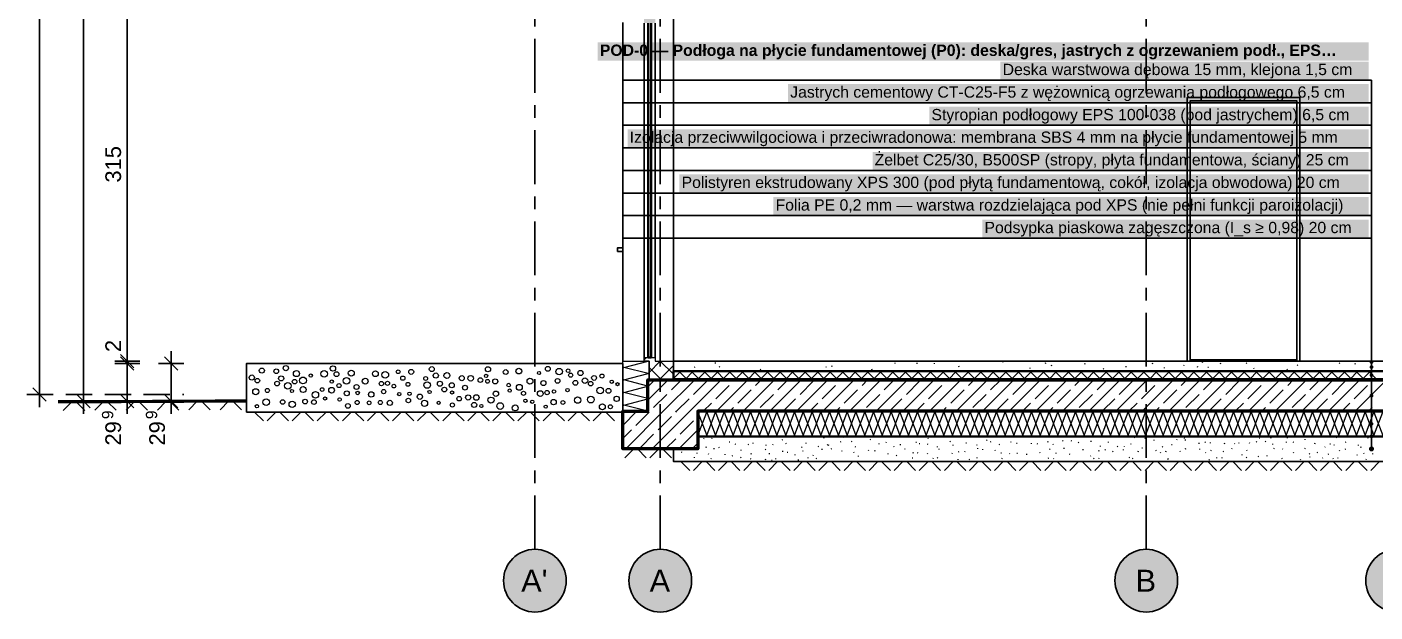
# Model space of a CAD drawing. Header units: metres. Extents: x -5.3 to 21.3, y -2 to 11.9.
# Drawn here: x -5.05 to 5.7, y -2 to 2.66 of the extents above; entities that cross this region are included whole.
import ezdxf

# ---------------------------------------------------------------- set-up
doc = ezdxf.new("R2010")
doc.units = ezdxf.units.M
doc.linetypes.add('KRESKOWA', pattern=[5.25, 4.2, -1.05])
doc.linetypes.add('PUNKTOWA', pattern=[10.5, 8.4, -1.05, 0, -1.05])
for name, color, linetype, lineweight in [('A-FUNDAMENTY', 7, 'Continuous', 50), ('A-IZOL-WODNA', 5, 'Continuous', 100), ('A-KRESKOWANIE', 8, 'Continuous', 18), ('A-MASKA', 7, 'Continuous', 18), ('A-OPISY', 2, 'Continuous', 25), ('A-OSIE', 1, 'PUNKTOWA', 25), ('A-SCIANY-IZOL', 4, 'Continuous', 35), ('A-SCIANY-KONSTR', 7, 'Continuous', 50), ('A-SCIANY-WYK', 8, 'Continuous', 18), ('A-TEREN', 32, 'Continuous', 50), ('A-WARSTWY', 8, 'Continuous', 25), ('A-WIDOK', 7, 'Continuous', 25), ('A-WYMIARY', 1, 'Continuous', 25), ('A-WYPELNIENIA', 9, 'Continuous', 18)]:
    doc.layers.add(name, color=color, linetype=linetype, lineweight=lineweight)
doc.styles.add('PL_ARIAL', font='arial.ttf')
doc.styles.add('PL_ARIAL_B', font='arialbd.ttf')

msp = doc.modelspace()

# ---------------------------------------------------------------- hatches: boundary and pattern name
at = {"layer": 'A-MASKA', "true_color": 0xffffff}
for points in [[(-0.5, 2.396), (5.648, 2.396), (5.648, 2.541), (-0.5, 2.541)], [(2.712, 2.243), (5.648, 2.243), (5.648, 2.388), (2.712, 2.388)], [(1.018, 2.063), (5.648, 2.063), (5.648, 2.208), (1.018, 2.208)], [(2.145, 1.883), (5.648, 1.883), (5.648, 2.028), (2.145, 2.028)], [(-0.261, 1.703), (5.648, 1.703), (5.648, 1.848), (-0.261, 1.848)], [(1.692, 1.523), (5.648, 1.523), (5.648, 1.667), (1.692, 1.667)], [(0.153, 1.343), (5.648, 1.343), (5.648, 1.488), (0.153, 1.488)], [(0.902, 1.163), (5.648, 1.163), (5.648, 1.308), (0.902, 1.308)], [(2.568, 0.983), (5.648, 0.983), (5.648, 1.127), (2.568, 1.127)]]:
    msp.add_hatch(color=7, dxfattribs=at).paths.add_polyline_path(points)
at = {"layer": 'A-OPISY', "true_color": 0x000000}
for points in [[(5.686, -0.007), (5.685, -0.004), (5.684, 0), (5.681, 0.003), (5.678, 0.005), (5.675, 0.007), (5.671, 0.007), (5.667, 0.007), (5.663, 0.005), (5.66, 0.003), (5.658, 0), (5.656, -0.004), (5.656, -0.007), (5.656, -0.011), (5.658, -0.015), (5.66, -0.018), (5.663, -0.02), (5.667, -0.022), (5.671, -0.022), (5.675, -0.022), (5.678, -0.02), (5.681, -0.018), (5.684, -0.015), (5.685, -0.011)], [(5.686, -0.048), (5.685, -0.044), (5.684, -0.04), (5.681, -0.037), (5.678, -0.035), (5.675, -0.033), (5.671, -0.033), (5.667, -0.033), (5.663, -0.035), (5.66, -0.037), (5.658, -0.04), (5.656, -0.044), (5.656, -0.048), (5.656, -0.051), (5.658, -0.055), (5.66, -0.058), (5.663, -0.06), (5.667, -0.062), (5.671, -0.062), (5.675, -0.062), (5.678, -0.06), (5.681, -0.058), (5.684, -0.055), (5.685, -0.051)], [(5.686, -0.113), (5.685, -0.109), (5.684, -0.105), (5.681, -0.102), (5.678, -0.1), (5.675, -0.098), (5.671, -0.098), (5.667, -0.098), (5.663, -0.1), (5.66, -0.102), (5.658, -0.105), (5.656, -0.109), (5.656, -0.113), (5.656, -0.116), (5.658, -0.12), (5.66, -0.123), (5.663, -0.125), (5.667, -0.127), (5.671, -0.128), (5.675, -0.127), (5.678, -0.125), (5.681, -0.123), (5.684, -0.12), (5.685, -0.116)], [(5.686, -0.148), (5.685, -0.144), (5.684, -0.14), (5.681, -0.137), (5.678, -0.135), (5.675, -0.133), (5.671, -0.133), (5.667, -0.133), (5.663, -0.135), (5.66, -0.137), (5.658, -0.14), (5.656, -0.144), (5.656, -0.148), (5.656, -0.151), (5.658, -0.155), (5.66, -0.158), (5.663, -0.16), (5.667, -0.162), (5.671, -0.163), (5.675, -0.162), (5.678, -0.16), (5.681, -0.158), (5.684, -0.155), (5.685, -0.151)], [(5.686, -0.275), (5.685, -0.271), (5.684, -0.268), (5.681, -0.264), (5.678, -0.262), (5.675, -0.261), (5.671, -0.26), (5.667, -0.261), (5.663, -0.262), (5.66, -0.264), (5.658, -0.268), (5.656, -0.271), (5.656, -0.275), (5.656, -0.279), (5.658, -0.283), (5.66, -0.286), (5.663, -0.288), (5.667, -0.289), (5.671, -0.29), (5.675, -0.289), (5.678, -0.288), (5.681, -0.286), (5.684, -0.283), (5.685, -0.279)], [(5.686, -0.5), (5.685, -0.496), (5.684, -0.492), (5.681, -0.489), (5.678, -0.487), (5.675, -0.486), (5.671, -0.485), (5.667, -0.486), (5.663, -0.487), (5.66, -0.489), (5.658, -0.492), (5.656, -0.496), (5.656, -0.5), (5.656, -0.504), (5.658, -0.508), (5.66, -0.511), (5.663, -0.513), (5.667, -0.514), (5.671, -0.515), (5.675, -0.514), (5.678, -0.513), (5.681, -0.511), (5.684, -0.508), (5.685, -0.504)], [(5.686, -0.6), (5.685, -0.596), (5.684, -0.593), (5.681, -0.589), (5.678, -0.587), (5.675, -0.586), (5.671, -0.585), (5.667, -0.586), (5.663, -0.587), (5.66, -0.589), (5.658, -0.593), (5.656, -0.596), (5.656, -0.6), (5.656, -0.604), (5.658, -0.608), (5.66, -0.611), (5.663, -0.613), (5.667, -0.615), (5.671, -0.615), (5.675, -0.615), (5.678, -0.613), (5.681, -0.611), (5.684, -0.608), (5.685, -0.604)], [(5.691, -0.7), (5.69, -0.695), (5.688, -0.69), (5.685, -0.686), (5.681, -0.683), (5.676, -0.681), (5.671, -0.68), (5.666, -0.681), (5.661, -0.683), (5.657, -0.686), (5.653, -0.69), (5.651, -0.695), (5.651, -0.7), (5.651, -0.705), (5.653, -0.71), (5.657, -0.714), (5.661, -0.718), (5.666, -0.72), (5.671, -0.72), (5.676, -0.72), (5.681, -0.718), (5.685, -0.714), (5.688, -0.71), (5.69, -0.705)]]:
    msp.add_hatch(color=7, dxfattribs=at).paths.add_polyline_path(points)
at = {"layer": 'A-OSIE', "true_color": 0xffffff}
for points in [[(-0.75, -1.75), (-0.752, -1.718), (-0.759, -1.685), (-0.769, -1.655), (-0.783, -1.625), (-0.802, -1.598), (-0.823, -1.573), (-0.848, -1.552), (-0.875, -1.534), (-0.904, -1.519), (-0.935, -1.509), (-0.967, -1.502), (-1, -1.5), (-1.033, -1.502), (-1.065, -1.509), (-1.096, -1.519), (-1.125, -1.534), (-1.152, -1.552), (-1.177, -1.573), (-1.198, -1.598), (-1.217, -1.625), (-1.231, -1.655), (-1.241, -1.685), (-1.248, -1.718), (-1.25, -1.75), (-1.248, -1.783), (-1.241, -1.815), (-1.231, -1.846), (-1.217, -1.875), (-1.198, -1.902), (-1.177, -1.927), (-1.152, -1.949), (-1.125, -1.967), (-1.096, -1.981), (-1.065, -1.992), (-1.033, -1.998), (-1, -2), (-0.967, -1.998), (-0.935, -1.992), (-0.904, -1.981), (-0.875, -1.967), (-0.848, -1.949), (-0.823, -1.927), (-0.802, -1.902), (-0.783, -1.875), (-0.769, -1.846), (-0.759, -1.815), (-0.752, -1.783)], [(0.25, -1.75), (0.248, -1.718), (0.241, -1.685), (0.231, -1.655), (0.217, -1.625), (0.198, -1.598), (0.177, -1.573), (0.152, -1.552), (0.125, -1.534), (0.096, -1.519), (0.065, -1.509), (0.033, -1.502), (0, -1.5), (-0.033, -1.502), (-0.065, -1.509), (-0.096, -1.519), (-0.125, -1.534), (-0.152, -1.552), (-0.177, -1.573), (-0.198, -1.598), (-0.217, -1.625), (-0.231, -1.655), (-0.241, -1.685), (-0.248, -1.718), (-0.25, -1.75), (-0.248, -1.783), (-0.241, -1.815), (-0.231, -1.846), (-0.217, -1.875), (-0.198, -1.902), (-0.177, -1.927), (-0.152, -1.949), (-0.125, -1.967), (-0.096, -1.981), (-0.065, -1.992), (-0.033, -1.998), (0, -2), (0.033, -1.998), (0.065, -1.992), (0.096, -1.981), (0.125, -1.967), (0.152, -1.949), (0.177, -1.927), (0.198, -1.902), (0.217, -1.875), (0.231, -1.846), (0.241, -1.815), (0.248, -1.783)], [(4.125, -1.75), (4.123, -1.718), (4.116, -1.685), (4.106, -1.655), (4.092, -1.625), (4.073, -1.598), (4.052, -1.573), (4.027, -1.552), (4, -1.534), (3.971, -1.519), (3.94, -1.509), (3.908, -1.502), (3.875, -1.5), (3.842, -1.502), (3.81, -1.509), (3.779, -1.519), (3.75, -1.534), (3.723, -1.552), (3.698, -1.573), (3.677, -1.598), (3.658, -1.625), (3.644, -1.655), (3.634, -1.685), (3.627, -1.718), (3.625, -1.75), (3.627, -1.783), (3.634, -1.815), (3.644, -1.846), (3.658, -1.875), (3.677, -1.902), (3.698, -1.927), (3.723, -1.949), (3.75, -1.967), (3.779, -1.981), (3.81, -1.992), (3.842, -1.998), (3.875, -2), (3.908, -1.998), (3.94, -1.992), (3.971, -1.981), (4, -1.967), (4.027, -1.949), (4.052, -1.927), (4.073, -1.902), (4.092, -1.875), (4.106, -1.846), (4.116, -1.815), (4.123, -1.783)], [(6.125, -1.75), (6.123, -1.718), (6.116, -1.685), (6.106, -1.655), (6.092, -1.625), (6.073, -1.598), (6.052, -1.573), (6.027, -1.552), (6, -1.534), (5.971, -1.519), (5.94, -1.509), (5.908, -1.502), (5.875, -1.5), (5.842, -1.502), (5.81, -1.509), (5.779, -1.519), (5.75, -1.534), (5.723, -1.552), (5.698, -1.573), (5.677, -1.598), (5.658, -1.625), (5.644, -1.655), (5.634, -1.685), (5.627, -1.718), (5.625, -1.75), (5.627, -1.783), (5.634, -1.815), (5.644, -1.846), (5.658, -1.875), (5.677, -1.902), (5.698, -1.927), (5.723, -1.949), (5.75, -1.967), (5.779, -1.981), (5.81, -1.992), (5.842, -1.998), (5.875, -2), (5.908, -1.998), (5.94, -1.992), (5.971, -1.981), (6, -1.967), (6.027, -1.949), (6.052, -1.927), (6.073, -1.902), (6.092, -1.875), (6.106, -1.846), (6.116, -1.815), (6.123, -1.783)]]:
    msp.add_hatch(color=7, dxfattribs=at).paths.add_polyline_path(points)
at = {"layer": 'A-WYPELNIENIA', "true_color": 0x000000}
msp.add_hatch(color=7, dxfattribs=at).paths.add_polyline_path([(-0.13, 2.695), (-0.13, 2.695), (-0.13, 2.78), (-0.13, 2.78), (-0.13, 2.78), (-0.04, 2.78), (-0.04, 2.78), (-0.04, 2.78), (-0.04, 2.695), (-0.04, 2.695), (-0.04, 2.695), (-0.073, 2.695), (-0.073, 2.695), (-0.073, 2.695), (-0.073, 2.695), (-0.073, 2.695), (-0.073, 2.695), (-0.073, 2.695), (-0.073, 2.695), (-0.073, 2.695), (-0.073, 2.695), (-0.073, 2.695), (-0.073, 2.695), (-0.073, 2.695), (-0.073, 2.695), (-0.073, 2.695), (-0.073, 2.695), (-0.073, 2.695), (-0.073, 0.03), (-0.073, 0.03), (-0.073, 0.03), (-0.097, 0.03), (-0.097, 0.03), (-0.097, 0.03), (-0.097, 2.695), (-0.097, 2.695), (-0.097, 2.695), (-0.097, 2.695), (-0.097, 2.695), (-0.097, 2.695), (-0.097, 2.695), (-0.097, 2.695), (-0.097, 2.695), (-0.097, 2.695), (-0.097, 2.695), (-0.097, 2.695), (-0.097, 2.695), (-0.097, 2.695), (-0.097, 2.695), (-0.097, 2.695), (-0.097, 2.695), (-0.13, 2.695)])

# ---------------------------------------------------------------- linework, layer by layer
at = {"layer": 'A-FUNDAMENTY', "lineweight": 70, "ltscale": 0.05}
msp.add_lwpolyline([(11.75, -0.4), (0.3, -0.4), (0.3, -0.4), (0.3, -0.4), (0.3, -0.4), (0.3, -0.4), (0.3, -0.4), (0.3, -0.4), (0.3, -0.4), (0.3, -0.4), (0.3, -0.4), (0.3, -0.4), (0.3, -0.4), (0.3, -0.4), (0.3, -0.4), (0.3, -0.4), (0.3, -0.4), (0.3, -0.4), (0.3, -0.7), (0.3, -0.7), (0.3, -0.7), (-0.3, -0.7), (-0.3, -0.7), (-0.3, -0.7), (-0.3, -0.4), (-0.3, -0.4), (-0.3, -0.4), (-0.1, -0.4), (-0.1, -0.4), (-0.1, -0.4), (-0.1, -0.4), (-0.1, -0.4), (-0.1, -0.4), (-0.1, -0.4), (-0.1, -0.4), (-0.1, -0.4), (-0.1, -0.4), (-0.1, -0.4), (-0.1, -0.4), (-0.1, -0.4), (-0.1, -0.4), (-0.1, -0.4), (-0.1, -0.4), (-0.1, -0.4), (-0.1, -0.15), (-0.1, -0.15), (-0.1, -0.15), (18.475, -0.15)], dxfattribs=at)
at = {"layer": 'A-IZOL-WODNA', "lineweight": 140, "ltscale": 0.05}
msp.add_lwpolyline([(0.105, -0.148), (11.895, -0.148)], dxfattribs=at)
at = {"layer": 'A-KRESKOWANIE', "lineweight": 25, "ltscale": 0.05}
for points in [[(-0.1, -0.199), (-0.292, -0.15), (-0.098, -0.1), (-0.292, -0.05), (-0.098, 0)], [(-0.13, 0.011), (-0.111, 0.03)], [(-0.09, -0.09), (0, 0)], [(0.105, -0.105), (0, 0)], [(0.009, -0.15), (-0.09, -0.051)], [(-0.009, -0.15), (0.105, -0.036)], [(0.105, -0.138), (0.105, -0.138), (0.155, -0.088), (0.205, -0.138), (0.255, -0.088), (0.305, -0.138), (0.355, -0.088), (0.405, -0.138), (0.455, -0.088), (0.505, -0.138), (0.555, -0.088), (0.605, -0.138), (0.655, -0.088), (0.705, -0.138), (0.755, -0.088), (0.805, -0.138), (0.855, -0.088), (0.905, -0.138), (0.955, -0.088), (1.005, -0.138), (1.055, -0.088), (1.105, -0.138), (1.155, -0.088), (1.205, -0.138), (1.255, -0.088), (1.305, -0.138), (1.355, -0.088), (1.405, -0.138), (1.455, -0.088), (1.505, -0.138), (1.555, -0.088), (1.605, -0.138), (1.655, -0.088), (1.705, -0.138), (1.755, -0.088), (1.805, -0.138), (1.855, -0.088), (1.905, -0.138), (1.955, -0.088), (2.005, -0.138), (2.055, -0.088), (2.105, -0.138), (2.155, -0.088), (2.205, -0.138), (2.255, -0.088), (2.305, -0.138), (2.355, -0.088), (2.405, -0.138), (2.455, -0.088), (2.505, -0.138), (2.555, -0.088), (2.605, -0.138), (2.655, -0.088), (2.705, -0.138), (2.755, -0.088), (2.805, -0.138), (2.855, -0.088), (2.905, -0.138), (2.955, -0.088), (3.005, -0.138), (3.055, -0.088), (3.105, -0.138), (3.155, -0.088), (3.205, -0.138), (3.255, -0.088), (3.305, -0.138), (3.355, -0.088), (3.405, -0.138), (3.455, -0.088), (3.505, -0.138), (3.555, -0.088), (3.605, -0.138), (3.655, -0.088), (3.705, -0.138), (3.755, -0.088), (3.805, -0.138), (3.855, -0.088), (3.905, -0.138), (3.955, -0.088), (4.005, -0.138), (4.055, -0.088), (4.105, -0.138), (4.155, -0.088), (4.205, -0.138), (4.255, -0.088), (4.305, -0.138), (4.355, -0.088), (4.405, -0.138), (4.455, -0.088), (4.505, -0.138), (4.555, -0.088), (4.605, -0.138), (4.655, -0.088), (4.705, -0.138), (4.755, -0.088), (4.805, -0.138), (4.855, -0.088), (4.905, -0.138), (4.955, -0.088), (5.005, -0.138), (5.055, -0.088), (5.105, -0.138), (5.155, -0.088), (5.205, -0.138), (5.255, -0.088), (5.305, -0.138), (5.355, -0.088), (5.405, -0.138), (5.455, -0.088), (5.505, -0.138), (5.555, -0.088), (5.605, -0.138), (5.655, -0.088), (5.705, -0.138)], [(0.273, -0.049), (0.279, -0.046)], [(0.439, -0.018), (0.441, -0.012)], [(0.475, -0.047), (0.469, -0.044)], [(0.797, -0.069), (0.801, -0.063)], [(1.322, -0.049), (1.324, -0.042)], [(1.372, -0.042), (1.365, -0.041)], [(1.69, -0.071), (1.687, -0.065)], [(1.869, -0.017), (1.875, -0.014)], [(2.048, -0.021), (2.048, -0.014)], [(2.186, -0.023), (2.187, -0.016)], [(2.379, -0.044), (2.385, -0.04)], [(2.734, -0.011), (2.731, -0.004)], [(2.946, -0.057), (2.952, -0.054)], [(3.07, -0.017), (3.076, -0.013)], [(3.12, -0.037), (3.121, -0.03)], [(3.389, -0.024), (3.383, -0.022)], [(3.536, -0.063), (3.531, -0.058)], [(3.709, -0.042), (3.716, -0.042)], [(3.924, -0.022), (3.926, -0.015)], [(4.02, -0.057), (4.019, -0.05)], [(4.174, -0.036), (4.176, -0.03)], [(4.288, -0.048), (4.281, -0.046)], [(4.323, -0.01), (4.326, -0.003)], [(4.365, -0.049), (4.372, -0.047)], [(4.469, -0.024), (4.467, -0.017)], [(4.671, -0.018), (4.676, -0.014)], [(4.736, -0.062), (4.733, -0.056)], [(5, -0.069), (4.996, -0.063)], [(5.083, -0.036), (5.079, -0.031)], [(5.418, -0.018), (5.412, -0.014)], [(5.539, -0.021), (5.546, -0.019)], [(-0.1, -0.299), (-0.292, -0.25), (-0.1, -0.201)], [(-0.1, -0.312), (0.062, -0.15)], [(-0.088, -0.194), (-0.044, -0.15)], [(0.024, -0.4), (0.274, -0.15)], [(0.088, -0.23), (0.168, -0.15)], [(0.236, -0.4), (0.486, -0.15)], [(0.265, -0.265), (0.371, -0.159)], [(0.442, -0.301), (0.548, -0.194)], [(0.449, -0.4), (0.699, -0.15)], [(0.583, -0.159), (0.592, -0.15)], [(0.661, -0.4), (0.911, -0.15)], [(0.76, -0.194), (0.805, -0.15)], [(0.873, -0.4), (1.123, -0.15)], [(0.937, -0.23), (1.017, -0.15)], [(1.085, -0.4), (1.335, -0.15)], [(1.114, -0.265), (1.22, -0.159)], [(1.29, -0.301), (1.397, -0.194)], [(1.297, -0.4), (1.547, -0.15)], [(1.432, -0.159), (1.441, -0.15)], [(1.509, -0.4), (1.759, -0.15)], [(1.609, -0.194), (1.653, -0.15)], [(1.721, -0.4), (1.971, -0.15)], [(1.785, -0.23), (1.865, -0.15)], [(1.933, -0.4), (2.183, -0.15)], [(1.962, -0.265), (2.068, -0.159)], [(2.139, -0.301), (2.245, -0.194)], [(2.146, -0.4), (2.396, -0.15)], [(2.28, -0.159), (2.29, -0.15)], [(2.358, -0.4), (2.608, -0.15)], [(2.457, -0.194), (2.502, -0.15)], [(2.57, -0.4), (2.82, -0.15)], [(2.634, -0.23), (2.714, -0.15)], [(2.782, -0.4), (3.032, -0.15)], [(2.811, -0.265), (2.917, -0.159)], [(2.988, -0.301), (3.094, -0.194)], [(2.994, -0.4), (3.244, -0.15)], [(3.129, -0.159), (3.138, -0.15)], [(3.206, -0.4), (3.456, -0.15)], [(3.306, -0.194), (3.35, -0.15)], [(3.418, -0.4), (3.668, -0.15)], [(3.483, -0.23), (3.562, -0.15)], [(3.631, -0.4), (3.881, -0.15)], [(3.659, -0.265), (3.765, -0.159)], [(3.836, -0.301), (3.942, -0.194)], [(3.843, -0.4), (4.093, -0.15)], [(3.977, -0.159), (3.987, -0.15)], [(4.055, -0.4), (4.305, -0.15)], [(4.154, -0.194), (4.199, -0.15)], [(4.267, -0.4), (4.517, -0.15)], [(4.331, -0.23), (4.411, -0.15)], [(4.479, -0.4), (4.729, -0.15)], [(4.508, -0.265), (4.614, -0.159)], [(4.685, -0.301), (4.791, -0.194)], [(4.691, -0.4), (4.941, -0.15)], [(4.826, -0.159), (4.835, -0.15)], [(4.903, -0.4), (5.153, -0.15)], [(5.003, -0.194), (5.047, -0.15)], [(5.115, -0.4), (5.365, -0.15)], [(5.18, -0.23), (5.259, -0.15)], [(5.328, -0.4), (5.578, -0.15)], [(5.356, -0.265), (5.462, -0.159)], [(5.533, -0.301), (5.639, -0.194)], [(5.54, -0.4), (5.79, -0.15)], [(5.675, -0.159), (5.684, -0.15)], [(-4.69, -0.322), (-4.76, -0.393)], [(-4.589, -0.393), (-4.66, -0.322)], [(-4.44, -0.321), (-4.51, -0.392)], [(-4.339, -0.392), (-4.41, -0.321)], [(-4.19, -0.32), (-4.26, -0.391)], [(-4.089, -0.391), (-4.16, -0.32)], [(-3.94, -0.319), (-4.01, -0.39)], [(-3.839, -0.39), (-3.91, -0.319)], [(-3.69, -0.318), (-3.76, -0.389)], [(-3.589, -0.389), (-3.66, -0.318)], [(-3.44, -0.317), (-3.51, -0.388)], [(-3.339, -0.388), (-3.41, -0.317)], [(-0.1, -0.399), (-0.292, -0.35), (-0.1, -0.301)], [(-0.053, -0.371), (0.053, -0.265)], [(0.13, -0.4), (0.23, -0.301)], [(0.619, -0.336), (0.725, -0.23)], [(0.795, -0.371), (0.902, -0.265)], [(0.979, -0.4), (1.078, -0.301)], [(1.467, -0.336), (1.573, -0.23)], [(1.644, -0.371), (1.75, -0.265)], [(1.827, -0.4), (1.927, -0.301)], [(2.316, -0.336), (2.422, -0.23)], [(2.493, -0.371), (2.599, -0.265)], [(2.676, -0.4), (2.775, -0.301)], [(3.164, -0.336), (3.27, -0.23)], [(3.341, -0.371), (3.447, -0.265)], [(3.524, -0.4), (3.624, -0.301)], [(4.013, -0.336), (4.119, -0.23)], [(4.19, -0.371), (4.296, -0.265)], [(4.373, -0.4), (4.472, -0.301)], [(4.861, -0.336), (4.967, -0.23)], [(5.038, -0.371), (5.144, -0.265)], [(5.221, -0.4), (5.321, -0.301)], [(-3.165, -0.477), (-3.235, -0.406)], [(-3.065, -0.406), (-3.135, -0.477)], [(-2.965, -0.477), (-3.035, -0.406)], [(-2.865, -0.406), (-2.935, -0.477)], [(-2.765, -0.477), (-2.835, -0.406)], [(-2.665, -0.406), (-2.735, -0.477)], [(-2.565, -0.477), (-2.635, -0.406)], [(-2.465, -0.406), (-2.535, -0.477)], [(-2.365, -0.477), (-2.435, -0.406)], [(-2.265, -0.406), (-2.335, -0.477)], [(-2.165, -0.477), (-2.235, -0.406)], [(-2.065, -0.406), (-2.135, -0.477)], [(-1.965, -0.477), (-2.035, -0.406)], [(-1.865, -0.406), (-1.935, -0.477)], [(-1.765, -0.477), (-1.835, -0.406)], [(-1.665, -0.406), (-1.735, -0.477)], [(-1.565, -0.477), (-1.635, -0.406)], [(-1.465, -0.406), (-1.535, -0.477)], [(-1.365, -0.477), (-1.435, -0.406)], [(-1.265, -0.406), (-1.335, -0.477)], [(-1.165, -0.477), (-1.235, -0.406)], [(-1.065, -0.406), (-1.135, -0.477)], [(-0.965, -0.477), (-1.035, -0.406)], [(-0.865, -0.406), (-0.935, -0.477)], [(-0.765, -0.477), (-0.835, -0.406)], [(-0.665, -0.406), (-0.735, -0.477)], [(-0.565, -0.477), (-0.635, -0.406)], [(-0.465, -0.406), (-0.535, -0.477)], [(-0.365, -0.477), (-0.435, -0.406)], [(-0.3, -0.512), (-0.188, -0.4)], [(-0.3, -0.406), (-0.294, -0.4)], [(-0.276, -0.7), (0.024, -0.4)], [(-0.194, -0.513), (-0.088, -0.407)], [(-0.064, -0.7), (0.236, -0.4)], [(0.124, -0.407), (0.13, -0.4)], [(0.3, -0.593), (0.3, -0.593), (0.37, -0.408), (0.44, -0.593), (0.51, -0.408), (0.58, -0.593), (0.65, -0.408), (0.72, -0.593), (0.79, -0.408), (0.86, -0.593), (0.93, -0.408), (1, -0.593), (1.07, -0.408), (1.14, -0.593), (1.21, -0.408), (1.28, -0.593), (1.35, -0.408), (1.42, -0.593), (1.49, -0.408), (1.56, -0.593), (1.63, -0.408), (1.7, -0.593), (1.77, -0.408), (1.84, -0.593), (1.91, -0.408), (1.98, -0.593), (2.05, -0.408), (2.12, -0.593), (2.19, -0.408), (2.26, -0.593), (2.33, -0.408), (2.4, -0.593), (2.47, -0.408), (2.54, -0.593), (2.61, -0.408), (2.68, -0.593), (2.75, -0.408), (2.82, -0.593), (2.89, -0.408), (2.96, -0.593), (3.03, -0.408), (3.1, -0.593), (3.17, -0.408), (3.24, -0.593), (3.31, -0.408), (3.38, -0.593), (3.45, -0.408), (3.52, -0.593), (3.59, -0.408), (3.66, -0.593), (3.73, -0.408), (3.8, -0.593), (3.87, -0.408), (3.94, -0.593), (4.01, -0.408), (4.08, -0.593), (4.15, -0.408), (4.22, -0.593), (4.29, -0.408), (4.36, -0.593), (4.43, -0.408), (4.5, -0.593), (4.57, -0.408), (4.64, -0.593), (4.71, -0.408), (4.78, -0.593), (4.85, -0.408), (4.92, -0.593), (4.99, -0.408), (5.06, -0.593), (5.13, -0.408), (5.2, -0.593), (5.27, -0.408), (5.34, -0.593), (5.41, -0.408), (5.48, -0.593), (5.55, -0.408), (5.62, -0.593), (5.69, -0.408), (5.76, -0.593)], [(0.3, -0.408), (0.3, -0.408), (0.37, -0.593), (0.44, -0.408), (0.51, -0.593), (0.58, -0.408), (0.65, -0.593), (0.72, -0.408), (0.79, -0.593), (0.86, -0.408), (0.93, -0.593), (1, -0.408), (1.07, -0.593), (1.14, -0.408), (1.21, -0.593), (1.28, -0.408), (1.35, -0.593), (1.42, -0.408), (1.49, -0.593), (1.56, -0.408), (1.63, -0.593), (1.7, -0.408), (1.77, -0.593), (1.84, -0.408), (1.91, -0.593), (1.98, -0.408), (2.05, -0.593), (2.12, -0.408), (2.19, -0.593), (2.26, -0.408), (2.33, -0.593), (2.4, -0.408), (2.47, -0.593), (2.54, -0.408), (2.61, -0.593), (2.68, -0.408), (2.75, -0.593), (2.82, -0.408), (2.89, -0.593), (2.96, -0.408), (3.03, -0.593), (3.1, -0.408), (3.17, -0.593), (3.24, -0.408), (3.31, -0.593), (3.38, -0.408), (3.45, -0.593), (3.52, -0.408), (3.59, -0.593), (3.66, -0.408), (3.73, -0.593), (3.8, -0.408), (3.87, -0.593), (3.94, -0.408), (4.01, -0.593), (4.08, -0.408), (4.15, -0.593), (4.22, -0.408), (4.29, -0.593), (4.36, -0.408), (4.43, -0.593), (4.5, -0.408), (4.57, -0.593), (4.64, -0.408), (4.71, -0.593), (4.78, -0.408), (4.85, -0.593), (4.92, -0.408), (4.99, -0.593), (5.06, -0.408), (5.13, -0.593), (5.2, -0.408), (5.27, -0.593), (5.34, -0.408), (5.41, -0.593), (5.48, -0.408), (5.55, -0.593), (5.62, -0.408), (5.69, -0.593), (5.76, -0.408)], [(0.342, -0.4), (0.407, -0.336)], [(0.555, -0.4), (0.583, -0.371)], [(1.191, -0.4), (1.255, -0.336)], [(1.403, -0.4), (1.432, -0.371)], [(2.04, -0.4), (2.104, -0.336)], [(2.252, -0.4), (2.28, -0.371)], [(2.888, -0.4), (2.952, -0.336)], [(3.1, -0.4), (3.129, -0.371)], [(3.737, -0.4), (3.801, -0.336)], [(3.949, -0.4), (3.977, -0.371)], [(4.585, -0.4), (4.649, -0.336)], [(4.797, -0.4), (4.826, -0.371)], [(5.434, -0.4), (5.498, -0.336)], [(5.646, -0.4), (5.675, -0.371)], [(-0.018, -0.548), (0.088, -0.442)], [(0.159, -0.583), (0.265, -0.477)], [(-0.3, -0.618), (-0.23, -0.548)], [(-0.159, -0.689), (-0.053, -0.583)], [(0.042, -0.7), (0.124, -0.619)], [(0.149, -0.7), (0.3, -0.549)], [(0.348, -0.619), (0.349, -0.613)], [(0.412, -0.617), (0.414, -0.611)], [(0.972, -0.628), (0.978, -0.625)], [(1.302, -0.611), (1.308, -0.61)], [(1.437, -0.644), (1.443, -0.641)], [(1.463, -0.608), (1.457, -0.607)], [(1.525, -0.641), (1.53, -0.637)], [(1.678, -0.628), (1.673, -0.624)], [(1.801, -0.649), (1.804, -0.644)], [(2.139, -0.619), (2.135, -0.614)], [(2.309, -0.643), (2.313, -0.638)], [(2.605, -0.632), (2.601, -0.628)], [(2.634, -0.644), (2.639, -0.642)], [(2.798, -0.649), (2.795, -0.644)], [(3.094, -0.645), (3.088, -0.644)], [(3.211, -0.638), (3.208, -0.632)], [(3.282, -0.637), (3.276, -0.635)], [(3.431, -0.639), (3.437, -0.638)], [(3.575, -0.649), (3.573, -0.643)], [(3.779, -0.608), (3.785, -0.606)], [(3.87, -0.617), (3.864, -0.615)], [(3.939, -0.633), (3.939, -0.627)], [(4.118, -0.628), (4.121, -0.623)], [(4.183, -0.618), (4.177, -0.615)], [(4.187, -0.632), (4.188, -0.626)], [(4.346, -0.65), (4.343, -0.644)], [(4.752, -0.645), (4.756, -0.64)], [(4.774, -0.615), (4.779, -0.613)], [(4.827, -0.644), (4.823, -0.639)], [(4.868, -0.613), (4.871, -0.607)], [(4.993, -0.65), (4.993, -0.644)], [(5.002, -0.614), (5, -0.608)], [(5.051, -0.649), (5.047, -0.645)], [(5.141, -0.628), (5.142, -0.622)], [(5.389, -0.608), (5.395, -0.606)], [(5.463, -0.647), (5.468, -0.643)], [(5.642, -0.614), (5.643, -0.609)], [(-0.212, -0.7), (-0.283, -0.771)], [(-0.112, -0.771), (-0.183, -0.7)], [(-0.012, -0.7), (-0.083, -0.771)], [(0.088, -0.771), (0.017, -0.7)], [(0.174, -0.729), (0.17, -0.725)], [(0.255, -0.7), (0.3, -0.655)], [(0.292, -0.733), (0.297, -0.73)], [(0.364, -0.685), (0.37, -0.684)], [(0.385, -0.743), (0.387, -0.737)], [(0.43, -0.701), (0.43, -0.695)], [(0.468, -0.689), (0.473, -0.686)], [(0.518, -0.748), (0.516, -0.743)], [(0.554, -0.646), (0.548, -0.646)], [(0.601, -0.665), (0.596, -0.661)], [(0.644, -0.712), (0.646, -0.707)], [(0.701, -0.665), (0.706, -0.663)], [(0.723, -0.739), (0.729, -0.736)], [(0.744, -0.658), (0.739, -0.655)], [(0.842, -0.707), (0.837, -0.703)], [(0.841, -0.669), (0.847, -0.668)], [(0.871, -0.741), (0.87, -0.735)], [(0.896, -0.667), (0.901, -0.663)], [(0.973, -0.719), (0.979, -0.717)], [(1.001, -0.656), (1.007, -0.655)], [(1.011, -0.726), (1.017, -0.725)], [(1.077, -0.751), (1.074, -0.746)], [(1.127, -0.688), (1.13, -0.683)], [(1.136, -0.717), (1.14, -0.712)], [(1.164, -0.658), (1.163, -0.652)], [(1.219, -0.752), (1.221, -0.746)], [(1.264, -0.684), (1.258, -0.682)], [(1.286, -0.701), (1.292, -0.701)], [(1.336, -0.669), (1.33, -0.666)], [(1.346, -0.673), (1.341, -0.67)], [(1.363, -0.699), (1.369, -0.696)], [(1.447, -0.718), (1.449, -0.713)], [(1.546, -0.731), (1.542, -0.727)], [(1.56, -0.687), (1.555, -0.684)], [(1.663, -0.714), (1.661, -0.709)], [(1.715, -0.718), (1.709, -0.715)], [(1.742, -0.659), (1.748, -0.657)], [(1.815, -0.74), (1.82, -0.737)], [(1.866, -0.686), (1.863, -0.681)], [(1.886, -0.754), (1.881, -0.75)], [(1.914, -0.669), (1.914, -0.663)], [(1.953, -0.704), (1.949, -0.699)], [(2.017, -0.733), (2.02, -0.727)], [(2.043, -0.648), (2.037, -0.648)], [(2.056, -0.735), (2.052, -0.73)], [(2.063, -0.657), (2.069, -0.657)], [(2.135, -0.664), (2.13, -0.661)], [(2.13, -0.739), (2.133, -0.735)], [(2.21, -0.686), (2.21, -0.68)], [(2.22, -0.701), (2.226, -0.7)], [(2.326, -0.736), (2.33, -0.732)], [(2.337, -0.674), (2.333, -0.67)], [(2.377, -0.722), (2.383, -0.72)], [(2.429, -0.722), (2.431, -0.717)], [(2.442, -0.655), (2.436, -0.653)], [(2.523, -0.671), (2.527, -0.666)], [(2.531, -0.7), (2.531, -0.694)], [(2.571, -0.707), (2.571, -0.701)], [(2.674, -0.715), (2.671, -0.71)], [(2.703, -0.666), (2.707, -0.661)], [(2.721, -0.735), (2.715, -0.734)], [(2.784, -0.74), (2.788, -0.736)], [(2.84, -0.655), (2.845, -0.653)], [(2.843, -0.735), (2.848, -0.733)], [(2.918, -0.743), (2.924, -0.741)], [(2.96, -0.66), (2.961, -0.654)], [(3.011, -0.663), (3.006, -0.66)], [(3.028, -0.734), (3.025, -0.729)], [(3.104, -0.704), (3.108, -0.7)], [(3.136, -0.668), (3.132, -0.663)], [(3.155, -0.735), (3.159, -0.731)], [(3.219, -0.698), (3.22, -0.692)], [(3.268, -0.745), (3.263, -0.742)], [(3.331, -0.651), (3.336, -0.647)], [(3.373, -0.709), (3.372, -0.703)], [(3.501, -0.718), (3.495, -0.715)], [(3.509, -0.682), (3.511, -0.676)], [(3.55, -0.709), (3.545, -0.705)], [(3.61, -0.722), (3.606, -0.718)], [(3.644, -0.683), (3.647, -0.677)], [(3.694, -0.711), (3.694, -0.705)], [(3.701, -0.682), (3.7, -0.677)], [(3.752, -0.662), (3.754, -0.656)], [(3.811, -0.722), (3.813, -0.716)], [(3.839, -0.69), (3.845, -0.69)], [(3.877, -0.717), (3.873, -0.713)], [(3.95, -0.712), (3.956, -0.71)], [(3.988, -0.731), (3.991, -0.725)], [(4.002, -0.686), (4.007, -0.682)], [(4.035, -0.722), (4.029, -0.72)], [(4.076, -0.666), (4.082, -0.664)], [(4.147, -0.723), (4.146, -0.717)], [(4.186, -0.698), (4.192, -0.697)], [(4.292, -0.654), (4.298, -0.653)], [(4.303, -0.705), (4.301, -0.7)], [(4.346, -0.731), (4.351, -0.728)], [(4.387, -0.653), (4.386, -0.648)], [(4.396, -0.716), (4.391, -0.713)], [(4.487, -0.721), (4.493, -0.719)], [(4.501, -0.661), (4.499, -0.655)], [(4.556, -0.699), (4.56, -0.695)], [(4.578, -0.66), (4.582, -0.656)], [(4.613, -0.654), (4.615, -0.648)], [(4.636, -0.747), (4.642, -0.745)], [(4.68, -0.714), (4.677, -0.709)], [(4.699, -0.653), (4.7, -0.648)], [(4.836, -0.754), (4.841, -0.752)], [(4.884, -0.664), (4.883, -0.659)], [(4.898, -0.699), (4.893, -0.696)], [(4.964, -0.703), (4.962, -0.698)], [(5.049, -0.73), (5.052, -0.725)], [(5.144, -0.7), (5.139, -0.696)], [(5.174, -0.741), (5.178, -0.736)], [(5.223, -0.66), (5.217, -0.658)], [(5.243, -0.732), (5.237, -0.729)], [(5.298, -0.687), (5.302, -0.683)], [(5.326, -0.743), (5.331, -0.739)], [(5.343, -0.663), (5.338, -0.661)], [(5.377, -0.673), (5.374, -0.668)], [(5.419, -0.717), (5.415, -0.713)], [(5.461, -0.703), (5.466, -0.699)], [(5.557, -0.75), (5.558, -0.744)], [(5.568, -0.673), (5.567, -0.667)], [(5.59, -0.688), (5.584, -0.687)], [(5.613, -0.74), (5.61, -0.734)], [(5.681, -0.743), (5.682, -0.737)], [(0.235, -0.871), (0.165, -0.8)], [(0.335, -0.8), (0.265, -0.871)], [(0.273, -0.771), (0.273, -0.765)], [(0.435, -0.871), (0.365, -0.8)], [(0.406, -0.778), (0.409, -0.773)], [(0.535, -0.8), (0.465, -0.871)], [(0.635, -0.871), (0.565, -0.8)], [(0.573, -0.756), (0.578, -0.753)], [(0.64, -0.771), (0.645, -0.767)], [(0.735, -0.8), (0.665, -0.871)], [(0.725, -0.782), (0.719, -0.779)], [(0.835, -0.871), (0.765, -0.8)], [(0.843, -0.788), (0.837, -0.785)], [(0.935, -0.8), (0.865, -0.871)], [(0.892, -0.793), (0.886, -0.793)], [(0.922, -0.782), (0.921, -0.776)], [(1.035, -0.871), (0.965, -0.8)], [(1.135, -0.8), (1.065, -0.871)], [(1.103, -0.791), (1.103, -0.785)], [(1.235, -0.871), (1.165, -0.8)], [(1.179, -0.774), (1.179, -0.768)], [(1.242, -0.777), (1.248, -0.774)], [(1.335, -0.8), (1.265, -0.871)], [(1.435, -0.871), (1.365, -0.8)], [(1.535, -0.8), (1.465, -0.871)], [(1.635, -0.871), (1.565, -0.8)], [(1.581, -0.761), (1.581, -0.755)], [(1.735, -0.8), (1.665, -0.871)], [(1.835, -0.871), (1.765, -0.8)], [(1.935, -0.8), (1.865, -0.871)], [(2.035, -0.871), (1.965, -0.8)], [(2.014, -0.774), (2.008, -0.773)], [(2.135, -0.8), (2.065, -0.871)], [(2.235, -0.871), (2.165, -0.8)], [(2.177, -0.776), (2.178, -0.77)], [(2.212, -0.773), (2.207, -0.769)], [(2.335, -0.8), (2.265, -0.871)], [(2.435, -0.871), (2.365, -0.8)], [(2.375, -0.787), (2.374, -0.781)], [(2.468, -0.787), (2.462, -0.785)], [(2.535, -0.8), (2.465, -0.871)], [(2.529, -0.773), (2.523, -0.772)], [(2.635, -0.871), (2.565, -0.8)], [(2.735, -0.8), (2.665, -0.871)], [(2.729, -0.78), (2.723, -0.777)], [(2.835, -0.871), (2.765, -0.8)], [(2.935, -0.8), (2.865, -0.871)], [(3.035, -0.871), (2.965, -0.8)], [(3.135, -0.8), (3.065, -0.871)], [(3.093, -0.775), (3.098, -0.772)], [(3.139, -0.779), (3.134, -0.776)], [(3.235, -0.871), (3.165, -0.8)], [(3.335, -0.8), (3.265, -0.871)], [(3.435, -0.871), (3.365, -0.8)], [(3.429, -0.758), (3.434, -0.755)], [(3.455, -0.778), (3.459, -0.774)], [(3.535, -0.8), (3.465, -0.871)], [(3.497, -0.776), (3.5, -0.771)], [(3.635, -0.871), (3.565, -0.8)], [(3.735, -0.8), (3.665, -0.871)], [(3.739, -0.769), (3.744, -0.766)], [(3.835, -0.871), (3.765, -0.8)], [(3.766, -0.777), (3.771, -0.775)], [(3.935, -0.8), (3.865, -0.871)], [(4.035, -0.871), (3.965, -0.8)], [(4.051, -0.783), (4.048, -0.777)], [(4.135, -0.8), (4.065, -0.871)], [(4.235, -0.871), (4.165, -0.8)], [(4.335, -0.8), (4.265, -0.871)], [(4.435, -0.871), (4.365, -0.8)], [(4.374, -0.79), (4.378, -0.785)], [(4.438, -0.774), (4.438, -0.768)], [(4.535, -0.8), (4.465, -0.871)], [(4.477, -0.771), (4.482, -0.768)], [(4.635, -0.871), (4.565, -0.8)], [(4.735, -0.8), (4.665, -0.871)], [(4.671, -0.77), (4.676, -0.767)], [(4.835, -0.871), (4.765, -0.8)], [(4.766, -0.76), (4.772, -0.759)], [(4.935, -0.8), (4.865, -0.871)], [(4.956, -0.776), (4.962, -0.775)], [(5.035, -0.871), (4.965, -0.8)], [(5.135, -0.8), (5.065, -0.871)], [(5.108, -0.79), (5.104, -0.785)], [(5.235, -0.871), (5.165, -0.8)], [(5.181, -0.769), (5.179, -0.764)], [(5.335, -0.8), (5.265, -0.871)], [(5.28, -0.775), (5.283, -0.77)], [(5.368, -0.781), (5.364, -0.777)], [(5.435, -0.871), (5.365, -0.8)], [(5.403, -0.774), (5.406, -0.769)], [(5.535, -0.8), (5.465, -0.871)], [(5.635, -0.871), (5.565, -0.8)], [(5.627, -0.785), (5.63, -0.78)], [(5.735, -0.8), (5.665, -0.871)]]:
    msp.add_lwpolyline(points, dxfattribs=at)
for centre, radius in [((-3.177, -0.076), 0.0202), ((-3.062, -0.081), 0.0186), ((-2.986, -0.056), 0.0209), ((-2.901, -0.099), 0.0244), ((-2.787, -0.115), 0.013), ((-2.68, -0.101), 0.0269), ((-2.61, -0.059), 0.0213), ((-2.582, -0.104), 0.0192), ((-2.464, -0.096), 0.0238), ((-2.272, -0.101), 0.023), ((-2.193, -0.11), 0.0266), ((-2.09, -0.085), 0.0149), ((-1.986, -0.086), 0.0196), ((-1.822, -0.064), 0.02), ((-1.79, -0.115), 0.0207), ((-1.702, -0.115), 0.0237), ((-1.389, -0.118), 0.0131), ((-1.374, -0.065), 0.0206), ((-1.233, -0.087), 0.0188), ((-1.128, -0.08), 0.0227), ((-0.967, -0.095), 0.013), ((-0.897, -0.062), 0.0194), ((-0.807, -0.084), 0.0259), ((-0.735, -0.077), 0.0145), ((-0.715, -0.112), 0.0166), ((-0.637, -0.095), 0.0209), ((-0.465, -0.119), 0.0159), ((-3.257, -0.131), 0.0207), ((-3.213, -0.156), 0.0185), ((-3.056, -0.179), 0.0185), ((-3.023, -0.138), 0.0203), ((-2.97, -0.197), 0.0262), ((-2.916, -0.164), 0.0183), ((-2.849, -0.154), 0.027), ((-2.848, -0.227), 0.0237), ((-2.697, -0.227), 0.0149), ((-2.621, -0.232), 0.0227), ((-2.62, -0.163), 0.0137), ((-2.562, -0.195), 0.0162), ((-2.502, -0.157), 0.0266), ((-2.422, -0.206), 0.0196), ((-2.353, -0.16), 0.0232), ((-2.224, -0.179), 0.0172), ((-2.175, -0.177), 0.0164), ((-2.124, -0.199), 0.0148), ((-2.053, -0.136), 0.0171), ((-2.012, -0.185), 0.0153), ((-1.871, -0.139), 0.0154), ((-1.859, -0.191), 0.0257), ((-1.757, -0.18), 0.0201), ((-1.722, -0.227), 0.019), ((-1.663, -0.193), 0.0203), ((-1.583, -0.136), 0.0202), ((-1.557, -0.212), 0.0196), ((-1.512, -0.137), 0.0224), ((-1.435, -0.151), 0.0187), ((-1.377, -0.161), 0.0149), ((-1.316, -0.162), 0.0202), ((-1.209, -0.191), 0.0143), ((-1.124, -0.209), 0.0237), ((-1.039, -0.16), 0.0239), ((-0.932, -0.175), 0.0205), ((-0.819, -0.158), 0.0191), ((-0.677, -0.173), 0.0193), ((-0.601, -0.156), 0.0219), ((-0.555, -0.18), 0.0177), ((-0.528, -0.134), 0.0194), ((-0.48, -0.234), 0.0263), ((-0.387, -0.165), 0.013), ((-0.341, -0.184), 0.0126), ((-3.226, -0.244), 0.0239), ((-3.142, -0.327), 0.0262), ((-3.133, -0.234), 0.0163), ((-3.011, -0.326), 0.0178), ((-2.935, -0.344), 0.025), ((-2.937, -0.238), 0.0129), ((-2.832, -0.323), 0.0185), ((-2.762, -0.327), 0.0186), ((-2.75, -0.269), 0.0254), ((-2.673, -0.298), 0.0129), ((-2.557, -0.306), 0.0134), ((-2.5, -0.257), 0.0195), ((-2.417, -0.33), 0.0167), ((-2.413, -0.254), 0.0141), ((-2.322, -0.333), 0.015), ((-2.305, -0.266), 0.0218), ((-2.233, -0.33), 0.0166), ((-2.206, -0.243), 0.0169), ((-2.157, -0.333), 0.0208), ((-2.081, -0.263), 0.0134), ((-2.009, -0.314), 0.0176), ((-2, -0.26), 0.0136), ((-1.917, -0.284), 0.0211), ((-1.88, -0.337), 0.0247), ((-1.84, -0.246), 0.013), ((-1.767, -0.333), 0.0126), ((-1.66, -0.25), 0.0128), ((-1.604, -0.3), 0.018), ((-1.532, -0.29), 0.0207), ((-1.467, -0.29), 0.0224), ((-1.35, -0.311), 0.024), ((-1.311, -0.26), 0.0212), ((-1.201, -0.235), 0.0127), ((-1.091, -0.257), 0.0164), ((-1.076, -0.316), 0.0134), ((-1.021, -0.324), 0.0137), ((-0.957, -0.259), 0.023), ((-0.903, -0.251), 0.0174), ((-0.851, -0.327), 0.0215), ((-0.848, -0.242), 0.0139), ((-0.777, -0.33), 0.0158), ((-0.74, -0.231), 0.0136), ((-0.659, -0.311), 0.0253), ((-0.554, -0.307), 0.0269), ((-0.413, -0.237), 0.0193), ((-0.348, -0.301), 0.0212), ((-3.216, -0.36), 0.0131), ((-2.491, -0.357), 0.0184), ((-1.658, -0.35), 0.0162), ((-1.484, -0.349), 0.0203), ((-1.427, -0.358), 0.0127), ((-1.277, -0.358), 0.0266), ((-1.157, -0.373), 0.0239), ((-0.914, -0.363), 0.0129), ((-0.462, -0.364), 0.0236), ((-0.398, -0.364), 0.0158)]:
    msp.add_circle(centre, radius, dxfattribs=at)
at = {"layer": 'A-OPISY', "lineweight": 35, "ltscale": 0.05}
for points in [[(5.671, 2.24), (-0.304, 2.24)], [(5.671, 0.8), (5.671, 2.24)], [(5.671, 2.06), (-0.304, 2.06)], [(5.671, 1.88), (-0.304, 1.88)], [(5.671, 1.7), (-0.304, 1.7)], [(5.671, 1.52), (-0.304, 1.52)], [(5.671, 1.34), (-0.304, 1.34)], [(5.671, 1.16), (-0.304, 1.16)], [(5.671, 0.98), (-0.304, 0.98)], [(5.671, -0.7), (5.671, 0.8)]]:
    msp.add_lwpolyline(points, dxfattribs=at)
at = {"layer": 'A-OSIE', "linetype": 'PUNKTOWA', "lineweight": 35, "ltscale": 0.050945, "flags": 128}
for points in [[(-1, -1.5), (-1, 10.696)], [(0, -1.5), (0, 10.696)], [(3.875, -1.5), (3.875, 10.696)]]:
    msp.add_lwpolyline(points, dxfattribs=at)
at = {"layer": 'A-OSIE', "linetype": 'Continuous', "lineweight": 35, "ltscale": 0.05}
for centre in [(-1, -1.75), (0, -1.75), (3.875, -1.75), (5.875, -1.75)]:
    msp.add_circle(centre, 0.25, dxfattribs=at)
at = {"layer": 'A-SCIANY-IZOL', "lineweight": 50, "ltscale": 0.05}
for points in [[(0.105, -0.145), (0.105, -0.145), (0.105, -0.08), (0.105, -0.08), (0.105, -0.08), (11.895, -0.08), (11.895, -0.08), (11.895, -0.08), (11.895, -0.145), (11.895, -0.145), (11.895, -0.145), (0.105, -0.145)], [(0.3, -0.4), (0.3, -0.4), (11.75, -0.4), (11.75, -0.4), (11.75, -0.4), (11.75, -0.6), (11.75, -0.6), (11.75, -0.6), (0.3, -0.6), (0.3, -0.6), (0.3, -0.6), (0.3, -0.4)]]:
    msp.add_lwpolyline(points, close=True, dxfattribs=at)
at = {"layer": 'A-SCIANY-KONSTR', "lineweight": 50, "ltscale": 0.05}
msp.add_lwpolyline([(-0.073, 2.695), (-0.073, 0.03), (-0.073, 0.03), (-0.073, 0.03), (-0.073, 0.03), (-0.097, 0.03), (-0.097, 0.03), (-0.097, 0.03), (-0.097, 0.03), (-0.097, 2.695)], dxfattribs=at)
at = {"layer": 'A-SCIANY-WYK', "lineweight": 25, "ltscale": 0.05}
for points in [[(-0.3, -0.4), (-0.3, -0.4), (-0.3, -0.4), (-0.3, 0), (-0.3, 0), (-0.3, 0), (-0.3, 0), (-0.09, 0), (-0.09, 0), (-0.09, 0), (-0.09, 0), (-0.09, -0.15), (-0.09, -0.15), (-0.09, -0.15), (-0.09, -0.15), (-0.1, -0.15), (-0.1, -0.15), (-0.1, -0.15), (-0.1, -0.15), (-0.1, -0.15), (-0.1, -0.15), (-0.1, -0.15), (-0.1, -0.15), (-0.1, -0.15), (-0.1, -0.15), (-0.1, -0.15), (-0.1, -0.15), (-0.1, -0.15), (-0.1, -0.15), (-0.1, -0.15), (-0.1, -0.15), (-0.1, -0.15), (-0.1, -0.4), (-0.1, -0.4), (-0.1, -0.4), (-0.1, -0.4), (-0.3, -0.4)], [(-0.13, 0), (-0.13, 0), (-0.13, 0), (-0.13, 0.03), (-0.13, 0.03), (-0.13, 0.03), (-0.13, 0.03), (-0.13, 0.03), (-0.04, 0.03), (-0.04, 0.03), (-0.04, 0.03), (-0.04, 0.03), (-0.04, 0.03), (-0.04, 0), (-0.04, 0), (-0.04, 0), (-0.04, 0), (-0.04, 0), (-0.04, 0), (-0.04, 0), (-0.04, 0), (-0.04, 0), (-0.04, 0), (-0.04, 0), (-0.04, 0), (-0.04, 0), (-0.04, 0), (-0.04, 0), (-0.04, 0), (-0.04, 0), (0.09, 0), (0.105, 0), (0.105, 0), (0.105, 0), (0.105, 0), (0.105, -0.15), (0.105, -0.15), (0.105, -0.15), (0.105, -0.15), (-0.09, -0.15), (-0.09, -0.15), (-0.09, -0.15), (-0.09, -0.15), (-0.09, -0.15), (-0.09, 0), (-0.09, 0), (-0.09, 0), (-0.09, 0), (-0.09, 0), (-0.09, 0), (-0.09, 0), (-0.09, 0), (-0.09, 0), (-0.09, 0), (-0.09, 0), (-0.09, 0), (-0.09, 0), (-0.09, 0), (-0.09, 0), (-0.09, 0), (-0.09, 0), (-0.13, 0), (-0.13, 0)]]:
    msp.add_lwpolyline(points, close=True, dxfattribs=at)
at = {"layer": 'A-TEREN', "lineweight": 140, "ltscale": 0.05}
msp.add_lwpolyline([(-4.8, -0.323), (-4.55, -0.322), (-4.3, -0.321), (-4.05, -0.32), (-3.8, -0.319), (-3.55, -0.318), (-3.301, -0.317)], dxfattribs=at)
at = {"layer": 'A-WARSTWY', "lineweight": 35, "ltscale": 0.05}
for points in [[(0.105, 0), (0.105, 0), (0.105, 0), (0.105, 0), (11.895, 0), (11.895, 0), (11.895, 0), (11.895, 0), (11.895, -0.08), (11.895, -0.08), (11.895, -0.08), (11.895, -0.08), (0.105, -0.08), (0.105, -0.08), (0.105, -0.08), (0.105, -0.08), (0.105, 0)], [(-3.3, -0.406), (-3.3, -0.406), (-3.3, -0.406), (-3.3, -0.406), (-3.3, -0.02), (-3.3, -0.02), (-3.3, -0.02), (-3.3, -0.02), (-0.3, -0.02), (-0.3, -0.02), (-0.3, -0.02), (-0.3, -0.02), (-0.3, -0.406), (-0.3, -0.406), (-0.3, -0.406), (-0.3, -0.406), (-3.3, -0.406)]]:
    msp.add_lwpolyline(points, close=True, dxfattribs=at)
msp.add_lwpolyline([(11.895, -0.8), (0.105, -0.8), (0.105, -0.8), (0.105, -0.8), (0.105, -0.7), (0.105, -0.7), (0.105, -0.7), (0.3, -0.7), (0.3, -0.7), (0.3, -0.7), (0.3, -0.7), (0.3, -0.7), (0.3, -0.7), (0.3, -0.7), (0.3, -0.7), (0.3, -0.7), (0.3, -0.7), (0.3, -0.7), (0.3, -0.7), (0.3, -0.7), (0.3, -0.7), (0.3, -0.7), (0.3, -0.7), (0.3, -0.7), (0.3, -0.6), (0.3, -0.6), (0.3, -0.6), (11.75, -0.6)], dxfattribs=at)
at = {"layer": 'A-WIDOK', "lineweight": 35, "ltscale": 0.05}
for points in [[(-0.3, 0), (-0.3, 2.7)], [(-0.13, 0.03), (-0.13, 2.695)], [(-0.04, 2.695), (-0.04, 0.03)], [(0.105, 2.768), (0.105, 0)], [(4.2, 0), (4.2, 2.1), (4.225, 2.1), (5.075, 2.1), (5.1, 2.1), (5.1, 0)], [(5.075, 0), (5.075, 2.075), (4.225, 2.075), (4.225, 0)], [(-0.3, 0.875), (-0.34, 0.875), (-0.34, 0.904), (-0.3, 0.904)], [(5.075, 0.01), (4.225, 0.01)]]:
    msp.add_lwpolyline(points, dxfattribs=at)
at = {"layer": 'A-WYMIARY', "lineweight": 35, "ltscale": 0.05}
for points in [[(-4.6, -0.419), (-4.6, 9.896)], [(-4.25, -0.419), (-4.25, 9.876)], [(-4.95, -0.367), (-4.95, 9.626)], [(-4.15, 0), (-4.35, 0)], [(-4.197, -0.053), (-4.303, 0.053)], [(-4.197, -0.073), (-4.303, 0.033)], [(-3.847, -0.073), (-3.953, 0.033)], [(-3.9, -0.419), (-3.9, 0.08)], [(-4.15, -0.02), (-4.35, -0.02)], [(-3.8, -0.02), (-4, -0.02)], [(-4.897, -0.32), (-5.003, -0.214)], [(-4.85, -0.267), (-5.05, -0.267)], [(-4.5, -0.319), (-4.7, -0.319)], [(-4.547, -0.372), (-4.653, -0.266)], [(-4.15, -0.319), (-4.35, -0.319)], [(-4.197, -0.372), (-4.303, -0.266)], [(-3.8, -0.319), (-4, -0.319)], [(-3.847, -0.372), (-3.953, -0.266)]]:
    msp.add_lwpolyline(points, dxfattribs=at)
at = {"layer": 'A-WYMIARY', "linetype": 'KRESKOWA', "lineweight": 35, "ltscale": 0.05, "flags": 128}
msp.add_lwpolyline([(-5.05, -0.267), (-3.8, -0.267)], dxfattribs=at)

# ---------------------------------------------------------------- texts
at = {"layer": 'A-OPISY'}
for s, style, p in [('POD-0 — Podłoga na płycie fundamentowej (P0): deska/gres, jastrych z ogrzewaniem podł., EPS…', 'PL_ARIAL_B', (-0.482, 2.433)), ('Deska warstwowa dębowa 15 mm, klejona 1,5 cm', 'PL_ARIAL', (2.73, 2.28)), ('Jastrych cementowy CT-C25-F5 z wężownicą ogrzewania podłogowego 6,5 cm', 'PL_ARIAL', (1.036, 2.1)), ('Styropian podłogowy EPS 100-038 (pod jastrychem) 6,5 cm', 'PL_ARIAL', (2.162, 1.92)), ('Izolacja przeciwwilgociowa i przeciwradonowa: membrana SBS 4 mm na płycie fundamentowej 5 mm', 'PL_ARIAL', (-0.244, 1.74)), ('Żelbet C25/30, B500SP (stropy, płyta fundamentowa, ściany) 25 cm', 'PL_ARIAL', (1.709, 1.56)), ('Polistyren ekstrudowany XPS 300 (pod płytą fundamentową, cokół, izolacja obwodowa) 20 cm', 'PL_ARIAL', (0.17, 1.38)), ('Folia PE 0,2 mm — warstwa rozdzielająca pod XPS (nie pełni funkcji paroizolacji)', 'PL_ARIAL', (0.919, 1.2)), ('Podsypka piaskowa zagęszczona (I_s ≥ 0,98) 20 cm', 'PL_ARIAL', (2.585, 1.02))]:
    msp.add_text(s, height=0.09, dxfattribs=dict(at, style=style)).set_placement(p)
at = {"layer": 'A-OSIE', "style": 'PL_ARIAL'}
for s, p in [("A'", (-1.109, -1.838)), ('A', (-0.085, -1.838)), ('B', (3.79, -1.838))]:
    msp.add_text(s, height=0.175, dxfattribs=at).set_placement(p)
at = {"layer": 'A-WYMIARY', "style": 'PL_ARIAL'}
for s, height, p in [('315', 0.125, (-4.3, 1.423)), ('2', 0.125, (-4.3, 0.072)), ('9', 0.09, (-4.362, -0.463)), ('9', 0.09, (-4.012, -0.463)), ('29', 0.125, (-4.3, -0.673)), ('29', 0.125, (-3.95, -0.673))]:
    msp.add_text(s, height=height, rotation=90, dxfattribs=at).set_placement(p)

doc.saveas('drawing.dxf')
